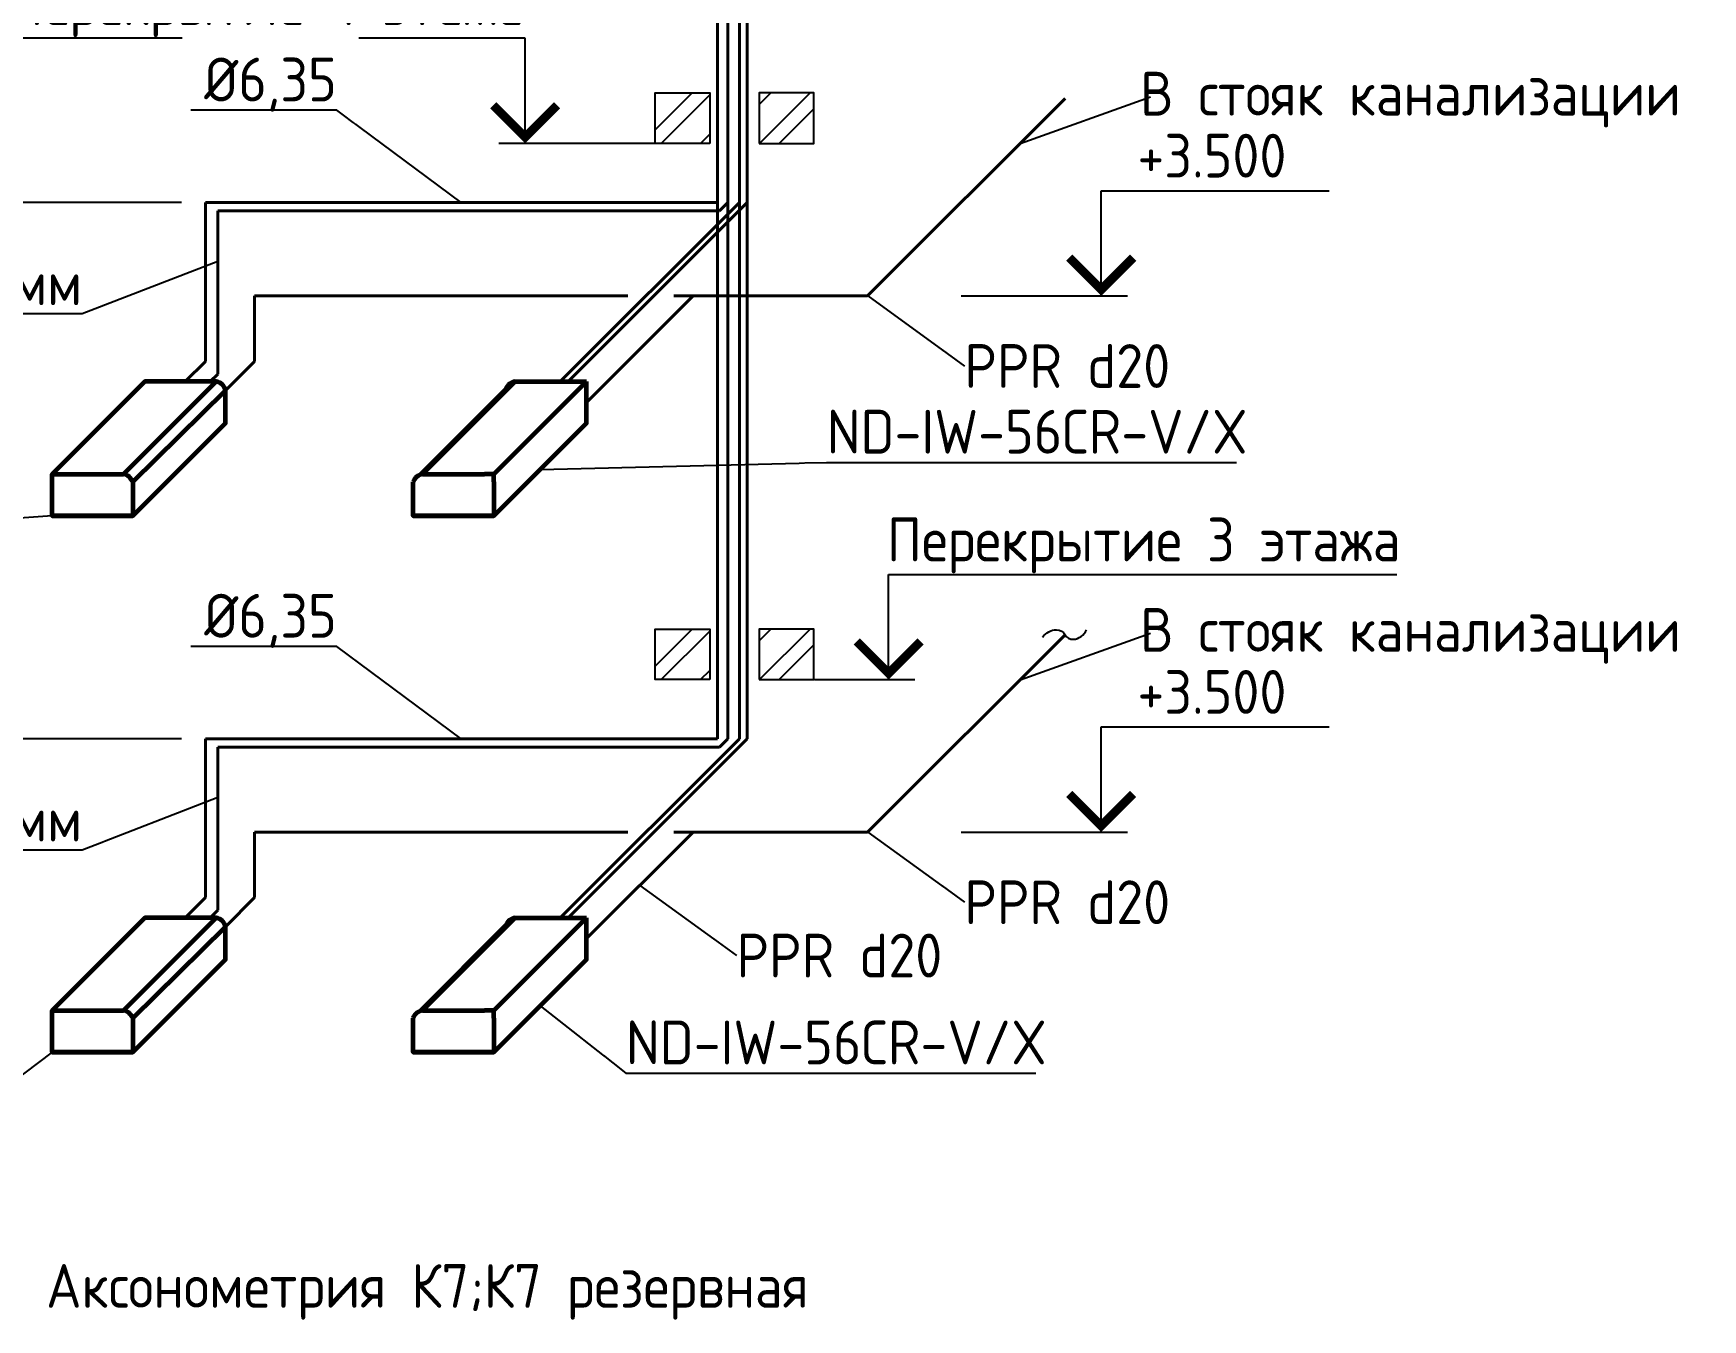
# Model space of a CAD drawing. Header units: millimetres. Extents: x -129048 to 476301, y -5853 to 215316.
# Drawn here: x 17743 to 27269, y 112328 to 119671 of the extents above; entities that cross this region are included whole.
import ezdxf
from ezdxf import colors
from ezdxf.entities.mleader import LeaderData, LeaderLine
from ezdxf.enums import TextEntityAlignment as Align
from ezdxf.math import Vec2, Vec3

# ---------------------------------------------------------------- set-up
doc = ezdxf.new("R2010")
doc.units = ezdxf.units.MM
for name, color, linetype, lineweight in [('GAZLAITER', 1, 'Continuous', 40), ('Дренаж', 36, 'Continuous', 40), ('Кондеи', 6, 'Continuous', 60)]:
    doc.layers.add(name, color=color, linetype=linetype, lineweight=lineweight)
doc.styles.add('PIK', font='isocpeur.ttf', dxfattribs={"width": 0.9, "height": 250})
doc.styles.add('TRAJECTORY_TEXT_STYLE', font='simplex.shx', dxfattribs={"width": 0.65})

# ---------------------------------------------------------------- blocks, each defined once
blk = doc.blocks.new('*U3179')
at = {"color": 0, "linetype": 'ByBlock', "lineweight": -2}
for p, q in [((0, 6), (13, 6)), ((-16.145, 0), (0, 0))]:
    blk.add_line(p, q, dxfattribs=at)
at = {"color": 0, "linetype": 'ByBlock', "lineweight": -2, "ltscale": 100}
blk.add_line((-1.5, 0), (1.5, 0), dxfattribs=at)
blk.add_lwpolyline([(0, 0), (0, 6)], dxfattribs=at)
at = {"color": 0, "linetype": 'ByBlock', "lineweight": -2, "ltscale": 100, "const_width": 0.5}
blk.add_lwpolyline([(1.823, 2.177), (0, 0.354), (-1.823, 2.177)], dxfattribs=at)
at = {"linetype": 'ByBlock', "lineweight": -2, "ltscale": 100, "style": 'TRAJECTORY_TEXT_STYLE', "width": 0.65}
blk.add_attdef('Отм.', text='', height=3.5, dxfattribs=at).set_placement((6.5, 6), align=Align.BOTTOM_CENTER)
at = {"color": 0, "linetype": 'ByBlock', "lineweight": -2, "ltscale": 100, "style": 'TRAJECTORY_TEXT_STYLE', "width": 0.65}
blk.add_attdef('Прим.', text='', height=3.5, dxfattribs=at).set_placement((9.566, 4.803), align=Align.TOP_CENTER)
blk = doc.blocks.new('*U3180')
at = {"color": 0, "linetype": 'ByBlock', "lineweight": -2}
for p, q in [((0, 6), (29, 6)), ((-4.239, 0), (0, 0))]:
    blk.add_line(p, q, dxfattribs=at)
at = {"color": 0, "linetype": 'ByBlock', "lineweight": -2, "ltscale": 100}
blk.add_line((-1.5, 0), (1.5, 0), dxfattribs=at)
blk.add_lwpolyline([(0, 0), (0, 6)], dxfattribs=at)
at = {"color": 0, "linetype": 'ByBlock', "lineweight": -2, "ltscale": 100, "const_width": 0.5}
blk.add_lwpolyline([(1.823, 2.177), (0, 0.354), (-1.823, 2.177)], dxfattribs=at)
at = {"linetype": 'ByBlock', "lineweight": -2, "ltscale": 100, "style": 'TRAJECTORY_TEXT_STYLE', "width": 0.65}
blk.add_attdef('Отм.', text='', height=3.5, dxfattribs=at).set_placement((14.5, 6), align=Align.BOTTOM_CENTER)
at = {"color": 0, "linetype": 'ByBlock', "lineweight": -2, "ltscale": 100, "style": 'TRAJECTORY_TEXT_STYLE', "width": 0.65}
blk.add_attdef('Прим.', text='', height=3.5, dxfattribs=at).set_placement((17.566, 4.803), align=Align.TOP_CENTER)
blk = doc.blocks.new('*U3240')
at = {"color": 0, "linetype": 'ByBlock', "lineweight": -2}
for p, q in [((0, 6), (13, 6)), ((-8.001, 0), (0, 0))]:
    blk.add_line(p, q, dxfattribs=at)
at = {"color": 0, "linetype": 'ByBlock', "lineweight": -2, "ltscale": 100}
blk.add_line((-1.5, 0), (1.5, 0), dxfattribs=at)
blk.add_lwpolyline([(0, 0), (0, 6)], dxfattribs=at)
at = {"color": 0, "linetype": 'ByBlock', "lineweight": -2, "ltscale": 100, "const_width": 0.5}
blk.add_lwpolyline([(1.823, 2.177), (0, 0.354), (-1.823, 2.177)], dxfattribs=at)
at = {"linetype": 'ByBlock', "lineweight": -2, "ltscale": 100, "style": 'TRAJECTORY_TEXT_STYLE', "width": 0.65}
blk.add_attdef('Отм.', text='', height=3.5, dxfattribs=at).set_placement((6.5, 6), align=Align.BOTTOM_CENTER)
at = {"color": 0, "linetype": 'ByBlock', "lineweight": -2, "ltscale": 100, "style": 'TRAJECTORY_TEXT_STYLE', "width": 0.65}
blk.add_attdef('Прим.', text='', height=3.5, dxfattribs=at).set_placement((9.566, 4.803), align=Align.TOP_CENTER)
blk = doc.blocks.new('*U3192')
at = {"color": 0, "linetype": 'ByBlock', "lineweight": -2}
for p, q in [((0, 6), (29, 6)), ((-7.41, 0), (0, 0))]:
    blk.add_line(p, q, dxfattribs=at)
at = {"color": 0, "linetype": 'ByBlock', "lineweight": -2, "ltscale": 100}
blk.add_line((-1.5, 0), (1.5, 0), dxfattribs=at)
blk.add_lwpolyline([(0, 0), (0, 6)], dxfattribs=at)
at = {"color": 0, "linetype": 'ByBlock', "lineweight": -2, "ltscale": 100, "const_width": 0.5}
blk.add_lwpolyline([(1.823, 2.177), (0, 0.354), (-1.823, 2.177)], dxfattribs=at)
at = {"linetype": 'ByBlock', "lineweight": -2, "ltscale": 100, "style": 'TRAJECTORY_TEXT_STYLE', "width": 0.65}
blk.add_attdef('Отм.', text='', height=3.5, dxfattribs=at).set_placement((14.5, 6), align=Align.BOTTOM_CENTER)
at = {"color": 0, "linetype": 'ByBlock', "lineweight": -2, "ltscale": 100, "style": 'TRAJECTORY_TEXT_STYLE', "width": 0.65}
blk.add_attdef('Прим.', text='', height=3.5, dxfattribs=at).set_placement((17.566, 4.803), align=Align.TOP_CENTER)

msp = doc.modelspace()

# ---------------------------------------------------------------- hatches: boundary and pattern name
h = msp.add_hatch()
h.set_pattern_fill('ANSI32', color=256, scale=25)
h.set_pattern_definition([(45, (45999.77, 115203.9), (-168.3798, 168.3798), []), (45, (46112.02, 115203.9), (-168.3798, 168.3798), [])])
h.paths.add_polyline_path([(21603.95262, 119331.03462), (21291.1472, 119331.03462), (21291.1472, 119043.06166), (21603.95262, 119043.06166)])
h.paths.add_polyline_path([(21885.15865, 119331.03462), (21885.15865, 119043.06166), (22197.96408, 119043.06166), (22197.96408, 119331.03462)])
h = msp.add_hatch()
h.set_pattern_fill('ANSI32', color=256, scale=25)
h.set_pattern_definition([(45, (45999.77, 112142.4), (-168.3798, 168.3798), []), (45, (46112.02, 112142.4), (-168.3798, 168.3798), [])])
h.paths.add_polyline_path([(21603.95262, 116269.53862), (21291.1472, 116269.53862), (21291.1472, 115981.56566), (21603.95262, 115981.56566)])
h.paths.add_polyline_path([(21885.15865, 116269.53862), (21885.15865, 115981.56566), (22197.96408, 115981.56566), (22197.96408, 116269.53862)])

# ---------------------------------------------------------------- linework, layer by layer
for points in [[(21603.95262, 119043.06166), (21291.1472, 119043.06166), (21291.1472, 119331.03462), (21603.95262, 119331.03462)], [(21885.15865, 119043.06166), (22197.96408, 119043.06166), (22197.96408, 119331.03462), (21885.15865, 119331.03462)], [(21603.95262, 115981.56566), (21291.1472, 115981.56566), (21291.1472, 116269.53862), (21603.95262, 116269.53862)], [(21885.15865, 115981.56566), (22197.96408, 115981.56566), (22197.96408, 116269.53862), (21885.15865, 116269.53862)]]:
    msp.add_lwpolyline(points, close=True)
msp.add_lwpolyline([(23502.3078, 116223.37627, -0.1130016061), (23538.28937, 116254.95856, -0.119466611), (23582.14621, 116266.50915, -0.2798047381), (23630.93551, 116238.18819, 0.2912016724), (23678.66471, 116211.81141, 0.1431736261), (23721.77, 116227.3647, 0.1296135376), (23753.57443, 116266.50915)], format="xyb")
at = {"layer": 'GAZLAITER'}
for p, q in [((21646.41393, 119043.06166), (21646.41393, 122104.55766)), ((21772.70703, 119043.06166), (21772.70703, 122104.55766)), ((21646.41393, 118705.35293), (21646.41393, 119073.46417)), ((21646.41393, 115981.56566), (21646.41393, 119043.06166)), ((21772.70703, 115981.56566), (21772.70703, 119043.06166)), ((21772.70703, 118705.35293), (21772.70703, 119043.06166)), ((18724.48575, 117798.42331), (18724.48575, 118705.35293)), ((18724.48575, 118705.35293), (21646.41393, 118705.35293)), ((20750.18323, 117682.82913), (21772.70703, 118705.35293)), ((18608.89158, 117682.82913), (18724.48575, 117798.42331)), ((21646.41393, 115643.85693), (21646.41393, 116011.96817)), ((21772.70703, 115643.85693), (21772.70703, 115981.56566)), ((18724.48575, 114736.92731), (18724.48575, 115643.85693)), ((18724.48575, 115643.85693), (21646.41393, 115643.85693)), ((20750.18323, 114621.33313), (21772.70703, 115643.85693)), ((18608.89158, 114621.33313), (18724.48575, 114736.92731))]:
    msp.add_line(p, q, dxfattribs=at)
at = {"layer": 'GAZLAITER', "color": 5}
for p, q in [((21706.14986, 119043.06166), (21706.14986, 122104.55766)), ((21817.08289, 119043.06166), (21817.08289, 122104.55766)), ((21706.14986, 115981.56566), (21706.14986, 119043.06166)), ((21706.14986, 118705.35293), (21706.14986, 119043.06166)), ((21817.08289, 115981.56566), (21817.08289, 119043.06166)), ((21817.08289, 118705.35293), (21817.08289, 119043.06166)), ((20794.55909, 117682.82913), (21817.08289, 118705.35293)), ((21658.54084, 118657.7439), (21706.14986, 118705.35293)), ((18796.49187, 117726.41719), (18796.49187, 118657.7439)), ((18796.49187, 118657.7439), (21658.54084, 118657.7439)), ((18752.90381, 117682.82913), (18796.49187, 117726.41719)), ((21706.14986, 115643.85693), (21706.14986, 115981.56566)), ((21817.08289, 115643.85693), (21817.08289, 115981.56566)), ((18796.49187, 114664.92119), (18796.49187, 115596.2479)), ((18796.49187, 115596.2479), (21658.54084, 115596.2479)), ((20794.55909, 114621.33313), (21817.08289, 115643.85693)), ((21658.54084, 115596.2479), (21706.14986, 115643.85693)), ((18752.90381, 114621.33313), (18796.49187, 114664.92119))]:
    msp.add_line(p, q, dxfattribs=at)
at = {"layer": 'Дренаж'}
for p, q in [((22504.19185, 118172.94053), (23630.93551, 119299.68419)), ((19005.34244, 117798.42331), (19005.34244, 118172.94053)), ((19005.34244, 118172.94053), (21136.39288, 118172.94053)), ((20899.46735, 117564.33684), (21508.07104, 118172.94053)), ((21398.35266, 118172.94053), (22504.19185, 118172.94053)), ((18839.09747, 117632.17833), (19005.34244, 117798.42331)), ((22504.19185, 115111.44453), (23630.93551, 116238.18819)), ((19005.34244, 114736.92731), (19005.34244, 115111.44453)), ((19005.34244, 115111.44453), (21136.39288, 115111.44453)), ((20899.46735, 114502.84084), (21508.07104, 115111.44453)), ((21398.35266, 115111.44453), (22504.19185, 115111.44453)), ((18839.09747, 114570.68233), (19005.34244, 114736.92731))]:
    msp.add_line(p, q, dxfattribs=at)
at = {"layer": 'Кондеи'}
for p, q in [((18257.29309, 117154.20457), (18785.91766, 117682.82913)), ((20492.23537, 117682.82913), (19963.6108, 117154.20457)), ((20899.46735, 117682.82913), (20370.84278, 117154.20457)), ((20492.23537, 117682.82913), (20899.46735, 117682.82913)), ((20899.46735, 117445.84454), (20899.46735, 117682.82913)), ((18310.4729, 117111.0053), (18839.09747, 117632.17833)), ((18839.09747, 117445.84454), (18839.09747, 117632.17833)), ((19950.19875, 117150.77305), (20441.8671, 117642.4414)), ((20370.84278, 117154.20457), (20317.66297, 117154.20457)), ((20370.84278, 117111.0053), (20370.84278, 117154.20457)), ((18257.29309, 114092.70857), (18785.91766, 114621.33313)), ((20492.23537, 114621.33313), (19963.6108, 114092.70857)), ((20899.46735, 114621.33313), (20370.84278, 114092.70857)), ((20492.23537, 114621.33313), (20899.46735, 114621.33313)), ((20899.46735, 114384.34854), (20899.46735, 114621.33313)), ((18310.4729, 114049.5093), (18839.09747, 114570.68233)), ((18839.09747, 114384.34854), (18839.09747, 114570.68233)), ((19950.19875, 114089.27705), (20441.8671, 114580.9454)), ((20370.84278, 114092.70857), (20317.66297, 114092.70857)), ((20370.84278, 114049.5093), (20370.84278, 114092.70857))]:
    msp.add_line(p, q, dxfattribs=at)
for points in [[(18786.05444, 117682.82913), (18378.68568, 117682.82913), (17850.06112, 117154.20457), (18257.29309, 117154.20457)], [(18310.4729, 117111.0053), (18310.4729, 116917.21998), (17850.06112, 116917.21998), (17850.06112, 117154.20457), (18257.29309, 117154.20457)], [(20370.84278, 117111.0053), (20370.84278, 116917.21998), (19910.431, 116917.21998), (19910.431, 117111.0053)], [(19963.6108, 117154.20457), (20317.66297, 117154.20457)], [(19963.6108, 117154.20457), (20317.66297, 117154.20457)], [(18786.05444, 114621.33313), (18378.68568, 114621.33313), (17850.06112, 114092.70857), (18257.29309, 114092.70857)], [(18310.4729, 114049.5093), (18310.4729, 113855.72398), (17850.06112, 113855.72398), (17850.06112, 114092.70857), (18257.29309, 114092.70857)], [(20370.84278, 114049.5093), (20370.84278, 113855.72398), (19910.431, 113855.72398), (19910.431, 114049.5093)], [(19963.6108, 114092.70857), (20317.66297, 114092.70857)], [(19963.6108, 114092.70857), (20317.66297, 114092.70857)]]:
    msp.add_lwpolyline(points, dxfattribs=at)
for points in [[(17850.06112, 116917.21998), (18310.4729, 116917.21998), (18839.09747, 117445.84454), (18310.4729, 116917.21998)], [(19910.431, 116917.21998), (20370.84278, 116917.21998), (20899.46735, 117445.84454), (20370.84278, 116917.21998)], [(17850.06112, 113855.72398), (18310.4729, 113855.72398), (18839.09747, 114384.34854), (18310.4729, 113855.72398)], [(19910.431, 113855.72398), (20370.84278, 113855.72398), (20899.46735, 114384.34854), (20370.84278, 113855.72398)]]:
    msp.add_lwpolyline(points, close=True, dxfattribs=at)
for centre, radius, start, end in [((18778.55997, 117621.88118), 61.40701, 9.653363296, 82.989805168), ((20499.72984, 117621.88118), 61.40701, 97.010194832, 160.438479087), ((18247.43056, 117087.73071), 67.20151, 20.263629314, 81.560757462), ((19973.47333, 117087.73071), 67.20151, 98.439242538, 159.736370686), ((18778.55997, 114560.38518), 61.40701, 9.653363296, 82.989805168), ((20499.72984, 114560.38518), 61.40701, 97.010194832, 160.438479087), ((18247.43056, 114026.23471), 67.20151, 20.263629314, 81.560757462), ((19973.47333, 114026.23471), 67.20151, 98.439242538, 159.736370686)]:
    msp.add_arc(centre, radius, start, end, dxfattribs=at)

# ---------------------------------------------------------------- block references
ref = msp.add_blockref('*U3192', (20550.15012, 119043.06166), dxfattribs=dict(xscale=-100, yscale=100, zscale=100))
ref.add_attrib('Отм.', 'Перекрытие 4 этажа', dxfattribs={"linetype": 'ByBlock', "lineweight": -2, "ltscale": 100, "height": 250, "style": 'PIK', "width": 0.9}).set_placement((19073.55921, 119643.06166), align=Align.BOTTOM_CENTER)
ref = msp.add_blockref('*U3179', (16973.95497, 118705.35293), dxfattribs=dict(xscale=-100, yscale=100, zscale=100))
ref.add_attrib('Отм.', 'Под перекрытием', dxfattribs={"linetype": 'ByBlock', "lineweight": -2, "ltscale": 100, "height": 250, "style": 'PIK', "width": 0.9}).set_placement((16297.36406, 119305.35293), align=Align.BOTTOM_CENTER)
ref = msp.add_blockref('*U3240', (23837.15974, 118172.94053), dxfattribs=dict(xscale=100, yscale=100, zscale=100))
ref.add_attrib('Отм.', '+3.500', dxfattribs={"linetype": 'ByBlock', "lineweight": -2, "ltscale": 100, "height": 250, "style": 'PIK', "width": 0.9}).set_placement((24468.9211, 118772.94053), align=Align.BOTTOM_CENTER)
ref = msp.add_blockref('*U3180', (22624.05007, 115981.56566), dxfattribs=dict(xscale=100, yscale=100, zscale=100))
ref.add_attrib('Отм.', 'Перекрытие 3 этажа', dxfattribs={"linetype": 'ByBlock', "lineweight": -2, "ltscale": 100, "height": 250, "style": 'PIK', "width": 0.9}).set_placement((24080.01598, 116581.56566), align=Align.BOTTOM_CENTER)
ref = msp.add_blockref('*U3179', (16973.95497, 115643.85693), dxfattribs=dict(xscale=-100, yscale=100, zscale=100))
ref.add_attrib('Отм.', 'Под перекрытием', dxfattribs={"linetype": 'ByBlock', "lineweight": -2, "ltscale": 100, "height": 250, "style": 'PIK', "width": 0.9}).set_placement((16297.36406, 116243.85693), align=Align.BOTTOM_CENTER)
ref = msp.add_blockref('*U3240', (23837.15974, 115111.44453), dxfattribs=dict(xscale=100, yscale=100, zscale=100))
ref.add_attrib('Отм.', '+3.500', dxfattribs={"linetype": 'ByBlock', "lineweight": -2, "ltscale": 100, "height": 250, "style": 'PIK', "width": 0.9}).set_placement((24468.9211, 115711.44453), align=Align.BOTTOM_CENTER)

# ---------------------------------------------------------------- texts
at = {"insert": (17815.73128, 112645.71155), "char_height": 250, "attachment_point": 1, "style": 'PIK'}
msp.add_mtext_dynamic_manual_height_columns('Аксонометрия К7;К7 резервная', width=6845.9417764, gutter_width=1250, heights=[0], dxfattribs=at)

# ---------------------------------------------------------------- next in the draw order: leaders
at = {"layer": 'GAZLAITER', "color": 18, "lineweight": 25, "ltscale": 10, "true_color": 0x000000}
ml = msp.add_multileader_mtext('Standard', dxfattribs=at)
ml.set_content('{\\C256;\\c0;%%C6,35}', color=1, style='PIK')
ml.set_leader_properties()
ml.build(insert=Vec2(0, 0))
ml.multileader.update_dxf_attribs({"text_left_attachment_type": 6, "text_right_attachment_type": 6, "dogleg_length": 0.36, "arrow_head_size": 0.18})
ctx = ml.context
ctx.base_point, ctx.char_height, ctx.arrow_head_size, ctx.landing_gap_size, ctx.plane_origin = Vec3(18765.65219, 119232.60782), 250, 0.18, 0.09, Vec3(20185.44984, 118705.35293)
ctx.left_attachment, ctx.right_attachment, ctx.text_align_type = 6, 6, 2
notes = []
notes.append((ctx, [(1, (1, 1, 0), (19474.94219, 119232.60782), (-1, 0), 0.36, [(0, [(20185.44984, 118705.35293)], 0, [])])]))
ctx.mtext.insert, ctx.mtext.alignment, ctx.mtext.flow_direction = Vec3(19474.49219, 119532.60782), 3, 5
ctx.mtext.has_bg_fill, ctx.mtext.bg_color, ctx.mtext.bg_scale_factor, ctx.mtext.bg_transparency, ctx.mtext.use_window_bg_color = 1, -1027028792, 1.5, 0, 1
ml = msp.add_multileader_mtext('Standard', dxfattribs=at)
ml.set_content('{\\C256;\\c0;В стояк канализации}', color=1, style='PIK')
ml.set_leader_properties()
ml.build(insert=Vec2(0, 0))
ml.multileader.update_dxf_attribs({"text_right_attachment_type": 6, "dogleg_length": 0.36, "arrow_head_size": 0.18})
ctx = ml.context
ctx.base_point, ctx.char_height, ctx.arrow_head_size, ctx.landing_gap_size, ctx.plane_origin = Vec3(24117.84189, 119308.12083), 250, 0.18, 0.09, Vec3(23374.06393, 119042.81261)
ctx.right_attachment, ctx.text_align_type = 6, 2
notes.append((ctx, [(0, (1, 1, 0), (24117.48189, 119308.12083), (1, 0), 0.36, [(0, [(23374.06393, 119042.81261)], 0, [])])]))
ctx.mtext.insert, ctx.mtext.alignment, ctx.mtext.flow_direction = Vec3(27144.18189, 119451.87083), 3, 5
ctx.mtext.has_bg_fill, ctx.mtext.bg_color, ctx.mtext.bg_scale_factor, ctx.mtext.bg_transparency, ctx.mtext.use_window_bg_color = 1, -1027028792, 1.5, 0, 1
ml = msp.add_multileader_mtext('Standard', dxfattribs=at)
ml.set_content('12,7х1,14 мм', color=250, style='PIK')
ml.set_leader_properties()
ml.build(insert=Vec2(0, 0))
ml.multileader.update_dxf_attribs({"text_left_attachment_type": 6, "text_right_attachment_type": 6, "dogleg_length": 0.36, "arrow_head_size": 0.18})
ctx = ml.context
ctx.base_point, ctx.char_height, ctx.arrow_head_size, ctx.landing_gap_size, ctx.plane_origin = Vec3(16423.05971, 118069.67351), 250, 0.18, 0.09, Vec3(17385.22094, 119050.10533)
ctx.left_attachment, ctx.right_attachment, ctx.text_align_type = 6, 6, 2
notes.append((ctx, [(0, (1, 1, 0), (18021.09971, 118069.67351), (-1, 0), 0.36, [(0, [(18796.49187, 118369.67351)], 0, [])])]))
ctx.mtext.insert, ctx.mtext.alignment, ctx.mtext.flow_direction = Vec3(18020.64971, 118369.67351), 3, 5
ctx.mtext.has_bg_fill, ctx.mtext.bg_color, ctx.mtext.bg_scale_factor, ctx.mtext.bg_transparency, ctx.mtext.use_window_bg_color = 1, -1027028792, 1.5, 0, 1
ml = msp.add_multileader_mtext('Standard', dxfattribs=at)
ml.set_content('{\\C256;\\c0;%%C6,35}', color=1, style='PIK')
ml.set_leader_properties()
ml.build(insert=Vec2(0, 0))
ml.multileader.update_dxf_attribs({"text_left_attachment_type": 6, "text_right_attachment_type": 6, "dogleg_length": 0.36, "arrow_head_size": 0.18})
ctx = ml.context
ctx.base_point, ctx.char_height, ctx.arrow_head_size, ctx.landing_gap_size, ctx.plane_origin = Vec3(18765.65219, 116171.11182), 250, 0.18, 0.09, Vec3(20185.44984, 115643.85693)
ctx.left_attachment, ctx.right_attachment, ctx.text_align_type = 6, 6, 2
notes.append((ctx, [(1, (1, 1, 0), (19474.94219, 116171.11182), (-1, 0), 0.36, [(0, [(20185.44984, 115643.85693)], 0, [])])]))
ctx.mtext.insert, ctx.mtext.alignment, ctx.mtext.flow_direction = Vec3(19474.49219, 116471.11182), 3, 5
ctx.mtext.has_bg_fill, ctx.mtext.bg_color, ctx.mtext.bg_scale_factor, ctx.mtext.bg_transparency, ctx.mtext.use_window_bg_color = 1, -1027028792, 1.5, 0, 1
ml = msp.add_multileader_mtext('Standard', dxfattribs=at)
ml.set_content('{\\C256;\\c0;В стояк канализации}', color=1, style='PIK')
ml.set_leader_properties()
ml.build(insert=Vec2(0, 0))
ml.multileader.update_dxf_attribs({"text_right_attachment_type": 6, "dogleg_length": 0.36, "arrow_head_size": 0.18})
ctx = ml.context
ctx.base_point, ctx.char_height, ctx.arrow_head_size, ctx.landing_gap_size, ctx.plane_origin = Vec3(24117.84189, 116246.62483), 250, 0.18, 0.09, Vec3(23374.06393, 115981.31661)
ctx.right_attachment, ctx.text_align_type = 6, 2
notes.append((ctx, [(0, (1, 1, 0), (24117.48189, 116246.62483), (1, 0), 0.36, [(0, [(23374.06393, 115981.31661)], 0, [])])]))
ctx.mtext.insert, ctx.mtext.alignment, ctx.mtext.flow_direction = Vec3(27144.18189, 116390.37483), 3, 5
ctx.mtext.has_bg_fill, ctx.mtext.bg_color, ctx.mtext.bg_scale_factor, ctx.mtext.bg_transparency, ctx.mtext.use_window_bg_color = 1, -1027028792, 1.5, 0, 1
ml = msp.add_multileader_mtext('Standard', dxfattribs=at)
ml.set_content('12,7х1,14 мм', color=250, style='PIK')
ml.set_leader_properties()
ml.build(insert=Vec2(0, 0))
ml.multileader.update_dxf_attribs({"text_left_attachment_type": 6, "text_right_attachment_type": 6, "dogleg_length": 0.36, "arrow_head_size": 0.18})
ctx = ml.context
ctx.base_point, ctx.char_height, ctx.arrow_head_size, ctx.landing_gap_size, ctx.plane_origin = Vec3(16423.05971, 115008.17751), 250, 0.18, 0.09, Vec3(17385.22094, 115988.60933)
ctx.left_attachment, ctx.right_attachment, ctx.text_align_type = 6, 6, 2
notes.append((ctx, [(0, (1, 1, 0), (18021.09971, 115008.17751), (-1, 0), 0.36, [(0, [(18796.49187, 115308.17751)], 0, [])])]))
ctx.mtext.insert, ctx.mtext.alignment, ctx.mtext.flow_direction = Vec3(18020.64971, 115308.17751), 3, 5
ctx.mtext.has_bg_fill, ctx.mtext.bg_color, ctx.mtext.bg_scale_factor, ctx.mtext.bg_transparency, ctx.mtext.use_window_bg_color = 1, -1027028792, 1.5, 0, 1
at = {"layer": 'Кондеи', "color": 18, "lineweight": 25, "ltscale": 10, "true_color": 0x000000}
ml = msp.add_multileader_mtext('Standard', dxfattribs=at)
ml.set_content('ND-IW-56СR-V/X', color=250, style='PIK')
ml.set_leader_properties()
ml.build(insert=Vec2(0, 0))
ml.multileader.update_dxf_attribs({"text_left_attachment_type": 6, "text_right_attachment_type": 6, "dogleg_length": 0.36, "arrow_head_size": 0.18})
ctx = ml.context
ctx.base_point, ctx.char_height, ctx.arrow_head_size, ctx.landing_gap_size, ctx.plane_origin = Vec3(22270.31506, 117222.04363), 250, 0.18, 0.09, Vec3(20635.15506, 117181.53226)
ctx.left_attachment, ctx.right_attachment = 6, 6
notes.append((ctx, [(1, (1, 1, 0), (22269.95506, 117222.04363), (1, 0), 0.36, [(0, [(20635.15506, 117181.53226)], 0, [])])]))
ctx.mtext.insert, ctx.mtext.flow_direction = Vec3(22270.40506, 117522.04363), 5
ctx.mtext.has_bg_fill, ctx.mtext.bg_color, ctx.mtext.bg_scale_factor, ctx.mtext.bg_transparency, ctx.mtext.use_window_bg_color = 1, -1027028792, 1.5, 0, 1
ml = msp.add_multileader_mtext('Standard', dxfattribs=at)
ml.set_content('ND-IW-56СR-V/X', color=250, style='PIK')
ml.set_leader_properties()
ml.build(insert=Vec2(0, 0))
ml.multileader.update_dxf_attribs({"text_left_attachment_type": 6, "text_right_attachment_type": 6, "dogleg_length": 0.36, "arrow_head_size": 0.18})
ctx = ml.context
ctx.base_point, ctx.char_height, ctx.arrow_head_size, ctx.landing_gap_size, ctx.plane_origin = Vec3(13103.18116, 116739.46514), 250, 0.18, 0.09, Vec3(18294.74552, 117598.88896)
ctx.left_attachment, ctx.right_attachment, ctx.text_align_type = 6, 6, 2
notes.append((ctx, [(0, (1, 1, 0), (15421.22116, 116739.46514), (-1, 0), 0.36, [(0, [(17850.06112, 116917.21998)], 0, [])])]))
ctx.mtext.insert, ctx.mtext.alignment, ctx.mtext.flow_direction = Vec3(15420.77116, 117039.46514), 3, 5
ctx.mtext.has_bg_fill, ctx.mtext.bg_color, ctx.mtext.bg_scale_factor, ctx.mtext.bg_transparency, ctx.mtext.use_window_bg_color = 1, -1027028792, 1.5, 0, 1
ml = msp.add_multileader_mtext('Standard', dxfattribs=at)
ml.set_content('ND-IW-56СR-V/X', color=250, style='PIK')
ml.set_leader_properties()
ml.build(insert=Vec2(0, 0))
ml.multileader.update_dxf_attribs({"text_left_attachment_type": 6, "text_right_attachment_type": 6, "dogleg_length": 0.36, "arrow_head_size": 0.18})
ctx = ml.context
ctx.base_point, ctx.char_height, ctx.arrow_head_size, ctx.landing_gap_size, ctx.plane_origin = Vec3(21124.37734, 113735.35371), 250, 0.18, 0.09, Vec3(20635.15506, 114120.03626)
ctx.left_attachment, ctx.right_attachment = 6, 6
notes.append((ctx, [(1, (1, 1, 0), (21124.01734, 113735.35371), (1, 0), 0.36, [(0, [(20635.15506, 114120.03626)], 0, [])])]))
ctx.mtext.insert, ctx.mtext.flow_direction = Vec3(21124.46734, 114035.35371), 5
ctx.mtext.has_bg_fill, ctx.mtext.bg_color, ctx.mtext.bg_scale_factor, ctx.mtext.bg_transparency, ctx.mtext.use_window_bg_color = 1, -1027028792, 1.5, 0, 1
ml = msp.add_multileader_mtext('Standard', dxfattribs=at)
ml.set_content('ND-IW-56СR-V/X', color=250, style='PIK')
ml.set_leader_properties()
ml.build(insert=Vec2(0, 0))
ml.multileader.update_dxf_attribs({"text_left_attachment_type": 6, "text_right_attachment_type": 6, "dogleg_length": 0.36, "arrow_head_size": 0.18})
ctx = ml.context
ctx.base_point, ctx.char_height, ctx.arrow_head_size, ctx.landing_gap_size, ctx.plane_origin = Vec3(14727.99536, 113248.99552), 250, 0.18, 0.09, Vec3(18294.74552, 114537.39296)
ctx.left_attachment, ctx.right_attachment, ctx.text_align_type = 6, 6, 2
notes.append((ctx, [(0, (1, 1, 0), (17046.03536, 113248.99552), (-1, 0), 0.36, [(0, [(17850.06112, 113855.72398)], 0, [])])]))
ctx.mtext.insert, ctx.mtext.alignment, ctx.mtext.flow_direction = Vec3(17045.58536, 113548.99552), 3, 5
ctx.mtext.has_bg_fill, ctx.mtext.bg_color, ctx.mtext.bg_scale_factor, ctx.mtext.bg_transparency, ctx.mtext.use_window_bg_color = 1, -1027028792, 1.5, 0, 1
for ctx, leaders in notes:
    for number, flags, end, landing, length, lines in leaders:
        leader = LeaderData()
        leader.index, (leader.has_last_leader_line, leader.has_dogleg_vector, leader.attachment_direction) = number, flags
        leader.last_leader_point, leader.dogleg_vector, leader.dogleg_length = Vec3(end), Vec3(landing), length
        for number, points, colour, breaks in lines:
            line = LeaderLine()
            line.index, line.vertices, line.color, line.breaks = number, Vec3.list(points), colors.encode_raw_color(colour), breaks
            leader.lines.append(line)
        ctx.leaders.append(leader)

# ---------------------------------------------------------------- next in the draw order: leaders
at = {"layer": 'GAZLAITER', "color": 18, "lineweight": 25, "ltscale": 10, "true_color": 0x000000}
ml = msp.add_multileader_mtext('Standard', dxfattribs=at)
ml.set_content('PPR d20', color=(0, 0, 0), style='PIK')
ml.set_leader_properties()
ml.build(insert=Vec2(0, 0))
ml.multileader.update_dxf_attribs({"text_right_attachment_type": 6, "dogleg_length": 0.36, "arrow_head_size": 0.18})
ctx = ml.context
ctx.base_point, ctx.char_height, ctx.arrow_head_size, ctx.landing_gap_size, ctx.plane_origin = Vec3(23056.83634, 117772.05945), 250, 0.18, 0.09, Vec3(22504.19185, 118172.94053)
ctx.right_attachment = 6
notes = []
notes.append((ctx, [(1, (1, 1, 0), (23056.47634, 117772.05945), (1, 0), 0.36, [(0, [(22504.19185, 118172.94053)], 0, [])])]))
ctx.mtext.insert, ctx.mtext.flow_direction = Vec3(23056.92634, 117897.15415), 5
ctx.mtext.has_bg_fill, ctx.mtext.bg_color, ctx.mtext.bg_scale_factor, ctx.mtext.bg_transparency, ctx.mtext.use_window_bg_color = 1, -1027028792, 1.5, 0, 1
ml = msp.add_multileader_mtext('Standard', dxfattribs=at)
ml.set_content('PPR d20', color=(0, 0, 0), style='PIK')
ml.set_leader_properties()
ml.build(insert=Vec2(0, 0))
ml.multileader.update_dxf_attribs({"text_right_attachment_type": 6, "dogleg_length": 0.36, "arrow_head_size": 0.18})
ctx = ml.context
ctx.base_point, ctx.char_height, ctx.arrow_head_size, ctx.landing_gap_size, ctx.plane_origin = Vec3(21756.41368, 114406.26161), 250, 0.18, 0.09, Vec3(21203.76919, 114807.14268)
ctx.right_attachment = 6
notes.append((ctx, [(1, (1, 1, 0), (21756.05368, 114406.26161), (1, 0), 0.36, [(0, [(21203.76919, 114807.14268)], 0, [])])]))
ctx.mtext.insert, ctx.mtext.flow_direction = Vec3(21756.50368, 114531.3563), 5
ctx.mtext.has_bg_fill, ctx.mtext.bg_color, ctx.mtext.bg_scale_factor, ctx.mtext.bg_transparency, ctx.mtext.use_window_bg_color = 1, -1027028792, 1.5, 0, 1
for ctx, leaders in notes:
    for number, flags, end, landing, length, lines in leaders:
        leader = LeaderData()
        leader.index, (leader.has_last_leader_line, leader.has_dogleg_vector, leader.attachment_direction) = number, flags
        leader.last_leader_point, leader.dogleg_vector, leader.dogleg_length = Vec3(end), Vec3(landing), length
        for number, points, colour, breaks in lines:
            line = LeaderLine()
            line.index, line.vertices, line.color, line.breaks = number, Vec3.list(points), colors.encode_raw_color(colour), breaks
            leader.lines.append(line)
        ctx.leaders.append(leader)

# ---------------------------------------------------------------- next in the draw order: leaders
ml = msp.add_multileader_mtext('Standard', dxfattribs=at)
ml.set_content('PPR d20', color=(0, 0, 0), style='PIK')
ml.set_leader_properties()
ml.build(insert=Vec2(0, 0))
ml.multileader.update_dxf_attribs({"text_right_attachment_type": 6, "dogleg_length": 0.36, "arrow_head_size": 0.18})
ctx = ml.context
ctx.base_point, ctx.char_height, ctx.arrow_head_size, ctx.landing_gap_size, ctx.plane_origin = Vec3(23056.83634, 114710.56345), 250, 0.18, 0.09, Vec3(22504.19185, 115111.44453)
ctx.right_attachment = 6
notes = []
notes.append((ctx, [(1, (1, 1, 0), (23056.47634, 114710.56345), (1, 0), 0.36, [(0, [(22504.19185, 115111.44453)], 0, [])])]))
ctx.mtext.insert, ctx.mtext.flow_direction = Vec3(23056.92634, 114835.65815), 5
ctx.mtext.has_bg_fill, ctx.mtext.bg_color, ctx.mtext.bg_scale_factor, ctx.mtext.bg_transparency, ctx.mtext.use_window_bg_color = 1, -1027028792, 1.5, 0, 1
for ctx, leaders in notes:
    for number, flags, end, landing, length, lines in leaders:
        leader = LeaderData()
        leader.index, (leader.has_last_leader_line, leader.has_dogleg_vector, leader.attachment_direction) = number, flags
        leader.last_leader_point, leader.dogleg_vector, leader.dogleg_length = Vec3(end), Vec3(landing), length
        for number, points, colour, breaks in lines:
            line = LeaderLine()
            line.index, line.vertices, line.color, line.breaks = number, Vec3.list(points), colors.encode_raw_color(colour), breaks
            leader.lines.append(line)
        ctx.leaders.append(leader)

doc.saveas('drawing.dxf')
